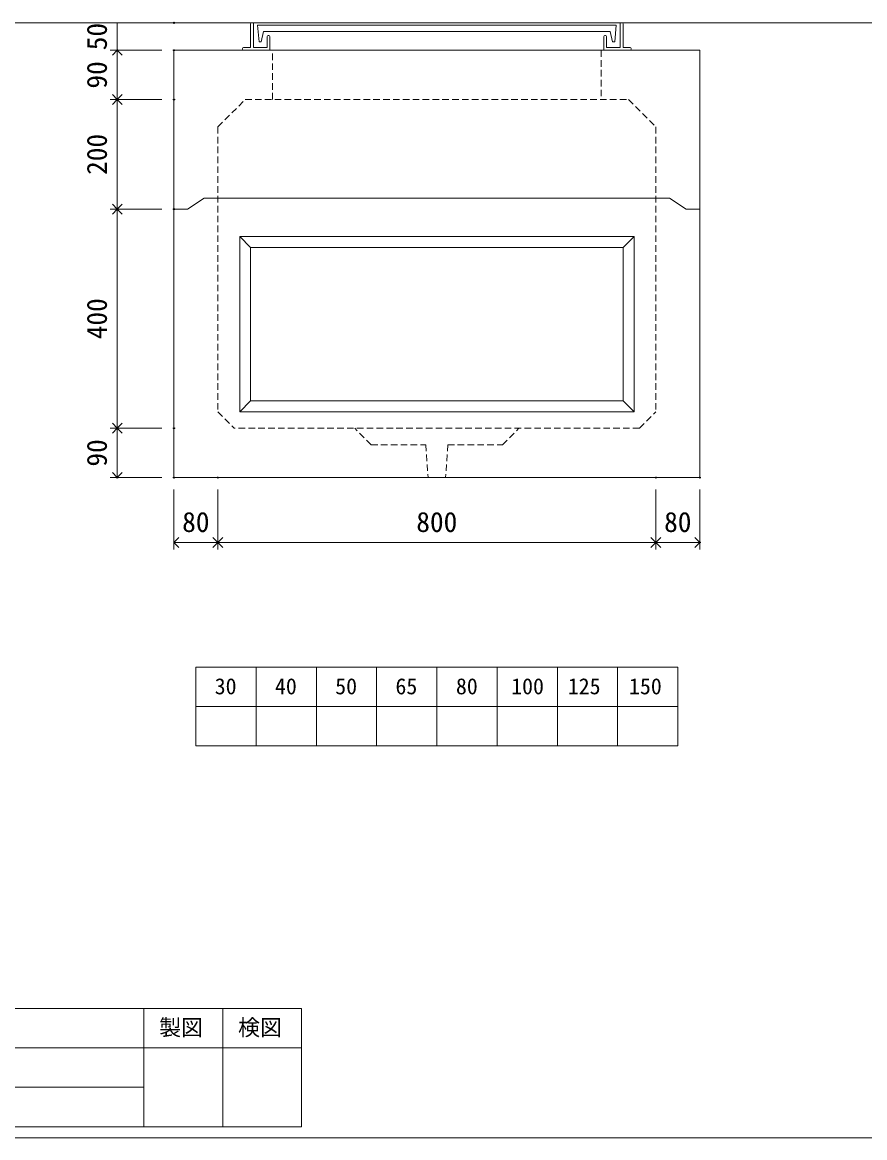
# Model space of a CAD drawing. Units: millimetres, scale not verified. Extents: x -4890 to 18490, y -2326 to 2326.
# Drawn here: x 308 to 1846, y -1949 to 87 of the extents above; entities that cross this region are included whole.
import ezdxf
from ezdxf.enums import TextEntityAlignment as Align

# ---------------------------------------------------------------- set-up
doc = ezdxf.new("R2010")
doc.units = ezdxf.units.MM
doc.header["$LTSCALE"] = 10
doc.header["$PDMODE"] = 32
doc.header["$PDSIZE"] = 2
doc.linetypes.add('DASHED1', pattern=[1.8, 1.2, -0.6])
doc.layers.add('0-1_Defpoints', color=7, linetype='Continuous')
for name, color, linetype, lineweight in [('0-2_waku', 7, 'Continuous', 18), ('0-3_gaikei', 7, 'Continuous', 18), ('0-4_kakure', 7, 'DASHED1', 5), ('0-5_sunpou', 7, 'Continuous', 5), ('0-9_uchigawa', 6, 'Continuous', 18), ('0-B_futa', 3, 'Continuous', 18), ('0-C_GL', 4, 'Continuous', 18), ('0-E_文字１', 7, 'Continuous', 18)]:
    doc.layers.add(name, color=color, linetype=linetype, lineweight=lineweight)
doc.styles.add('ＭＳ ゴシック', font='')
doc.styles.get('ＭＳ ゴシック').set_extended_font_data('MS Gothic')

# ---------------------------------------------------------------- blocks, each defined once
blk = doc.blocks.new('_Open90')
at = {"layer": '0-5_sunpou'}
blk.add_line((0, 0), (-1, 0), dxfattribs=at)
blk.add_lwpolyline([(-0.5, 0.5), (0, 0), (-0.5, -0.5)], dxfattribs=at)
blk = doc.blocks.new('D109')
at = {"layer": '0-1_Defpoints'}
for p in [(2032.32, 2214.36), (1928.83, 2124.36), (2032.32, 2124.36)]:
    blk.add_point(p, dxfattribs=at)
at = {"layer": '0-5_sunpou'}
for p, q in [((2010.32, 2214.36), (1915.83, 2214.36)), ((1928.83, 2196.36), (1928.83, 2142.36)), ((2010.32, 2124.36), (1915.83, 2124.36))]:
    blk.add_line(p, q, dxfattribs=at)
at = {"layer": '0-5_sunpou', "xscale": 18, "yscale": 18}
for p, rotation in [((1928.83, 2214.36), 90), ((1928.83, 2124.36), 270)]:
    blk.add_blockref('_Open90', p, dxfattribs=dict(at, rotation=rotation))
at = {"layer": '0-5_sunpou', "style": 'ＭＳ ゴシック'}
blk.add_text('90', height=36.66, rotation=90, dxfattribs=at).set_placement((1920.83, 2144.36), align=Align.BOTTOM_LEFT)
blk = doc.blocks.new('D110')
at = {"layer": '0-1_Defpoints'}
for p in [(2032.32, 2124.36), (1928.83, 1924.36), (2032.32, 1924.36)]:
    blk.add_point(p, dxfattribs=at)
at = {"layer": '0-5_sunpou'}
for p, q in [((2010.32, 2124.36), (1915.83, 2124.36)), ((1928.83, 2106.36), (1928.83, 1942.36)), ((2010.32, 1924.36), (1915.83, 1924.36))]:
    blk.add_line(p, q, dxfattribs=at)
at = {"layer": '0-5_sunpou', "xscale": 18, "yscale": 18}
for p, rotation in [((1928.83, 2124.36), 90), ((1928.83, 1924.36), 270)]:
    blk.add_blockref('_Open90', p, dxfattribs=dict(at, rotation=rotation))
at = {"layer": '0-5_sunpou', "style": 'ＭＳ ゴシック'}
blk.add_text('200', height=36.66, rotation=90, dxfattribs=at).set_placement((1920.83, 1986.86), align=Align.BOTTOM_LEFT)
blk = doc.blocks.new('D111')
at = {"layer": '0-1_Defpoints'}
for p in [(2032.32, 1924.36), (1928.83, 1524.36), (2032.32, 1524.36)]:
    blk.add_point(p, dxfattribs=at)
at = {"layer": '0-5_sunpou'}
for p, q in [((2010.32, 1924.36), (1915.83, 1924.36)), ((1928.83, 1906.36), (1928.83, 1542.36)), ((2010.32, 1524.36), (1915.83, 1524.36))]:
    blk.add_line(p, q, dxfattribs=at)
at = {"layer": '0-5_sunpou', "xscale": 18, "yscale": 18}
for p, rotation in [((1928.83, 1924.36), 90), ((1928.83, 1524.36), 270)]:
    blk.add_blockref('_Open90', p, dxfattribs=dict(at, rotation=rotation))
at = {"layer": '0-5_sunpou', "style": 'ＭＳ ゴシック'}
blk.add_text('400', height=36.66, rotation=90, dxfattribs=at).set_placement((1920.83, 1686.86), align=Align.BOTTOM_LEFT)
blk = doc.blocks.new('D112')
at = {"layer": '0-1_Defpoints'}
for p in [(2032.32, 1524.36), (1928.83, 1434.36), (2032.32, 1434.36)]:
    blk.add_point(p, dxfattribs=at)
at = {"layer": '0-5_sunpou'}
for p, q in [((2010.32, 1524.36), (1915.83, 1524.36)), ((1928.83, 1506.36), (1928.83, 1452.36)), ((2010.32, 1434.36), (1915.83, 1434.36))]:
    blk.add_line(p, q, dxfattribs=at)
at = {"layer": '0-5_sunpou', "xscale": 18, "yscale": 18}
for p, rotation in [((1928.83, 1524.36), 90), ((1928.83, 1434.36), 270)]:
    blk.add_blockref('_Open90', p, dxfattribs=dict(at, rotation=rotation))
at = {"layer": '0-5_sunpou', "style": 'ＭＳ ゴシック'}
blk.add_text('90', height=36.66, rotation=90, dxfattribs=at).set_placement((1920.83, 1454.36), align=Align.BOTTOM_LEFT)
blk = doc.blocks.new('D113')
at = {"layer": '0-1_Defpoints'}
for p in [(2032.32, 1434.36), (2112.32, 1434.36), (2112.32, 1315.97)]:
    blk.add_point(p, dxfattribs=at)
at = {"layer": '0-5_sunpou'}
for p, q in [((2032.32, 1412.36), (2032.32, 1302.97)), ((2112.32, 1412.36), (2112.32, 1302.97)), ((2050.32, 1315.97), (2094.32, 1315.97))]:
    blk.add_line(p, q, dxfattribs=at)
at = {"layer": '0-5_sunpou', "xscale": 18, "yscale": 18, "rotation": 180}
blk.add_blockref('_Open90', (2032.32, 1315.97), dxfattribs=at)
at = {"layer": '0-5_sunpou', "xscale": 18, "yscale": 18}
blk.add_blockref('_Open90', (2112.32, 1315.97), dxfattribs=at)
at = {"layer": '0-5_sunpou', "style": 'ＭＳ ゴシック'}
blk.add_text('80', height=36.66, dxfattribs=at).set_placement((2047.32, 1323.97), align=Align.BOTTOM_LEFT)
blk = doc.blocks.new('D114')
at = {"layer": '0-1_Defpoints'}
for p in [(2112.32, 1434.36), (2912.32, 1434.36), (2912.32, 1315.97)]:
    blk.add_point(p, dxfattribs=at)
at = {"layer": '0-5_sunpou'}
for p, q in [((2112.32, 1412.36), (2112.32, 1302.97)), ((2912.32, 1412.36), (2912.32, 1302.97)), ((2130.32, 1315.97), (2894.32, 1315.97))]:
    blk.add_line(p, q, dxfattribs=at)
at = {"layer": '0-5_sunpou', "xscale": 18, "yscale": 18, "rotation": 180}
blk.add_blockref('_Open90', (2112.32, 1315.97), dxfattribs=at)
at = {"layer": '0-5_sunpou', "xscale": 18, "yscale": 18}
blk.add_blockref('_Open90', (2912.32, 1315.97), dxfattribs=at)
at = {"layer": '0-5_sunpou', "style": 'ＭＳ ゴシック'}
blk.add_text('800', height=36.66, dxfattribs=at).set_placement((2474.82, 1323.97), align=Align.BOTTOM_LEFT)
blk = doc.blocks.new('D115')
at = {"layer": '0-1_Defpoints'}
for p in [(2912.32, 1434.36), (2992.32, 1434.36), (2992.32, 1315.97)]:
    blk.add_point(p, dxfattribs=at)
at = {"layer": '0-5_sunpou'}
for p, q in [((2912.32, 1412.36), (2912.32, 1302.97)), ((2992.32, 1412.36), (2992.32, 1302.97)), ((2930.32, 1315.97), (2974.32, 1315.97))]:
    blk.add_line(p, q, dxfattribs=at)
at = {"layer": '0-5_sunpou', "xscale": 18, "yscale": 18, "rotation": 180}
blk.add_blockref('_Open90', (2912.32, 1315.97), dxfattribs=at)
at = {"layer": '0-5_sunpou', "xscale": 18, "yscale": 18}
blk.add_blockref('_Open90', (2992.32, 1315.97), dxfattribs=at)
at = {"layer": '0-5_sunpou', "style": 'ＭＳ ゴシック'}
blk.add_text('80', height=36.66, dxfattribs=at).set_placement((2927.32, 1323.97), align=Align.BOTTOM_LEFT)
blk = doc.blocks.new('D116')
at = {"layer": '0-1_Defpoints'}
for p in [(2032.32, 2264.36), (1928.83, 2214.36), (2032.32, 2214.36)]:
    blk.add_point(p, dxfattribs=at)
at = {"layer": '0-5_sunpou'}
for p, q in [((2010.32, 2264.36), (1915.83, 2264.36)), ((1928.83, 2264.36), (1928.83, 2214.36)), ((2010.32, 2214.36), (1915.83, 2214.36))]:
    blk.add_line(p, q, dxfattribs=at)
at = {"layer": '0-5_sunpou', "style": 'ＭＳ ゴシック'}
blk.add_text('50', height=36.66, rotation=90, dxfattribs=at).set_placement((1920.83, 2214.36), align=Align.BOTTOM_LEFT)

msp = doc.modelspace()

# ---------------------------------------------------------------- linework, layer by layer
at = {"layer": '0-2_waku'}
for p, q in [((624.94, -1089.89), (624.94, -1233.89)), ((624.94, -1089.89), (624.94, -1233.89)), ((624.94, -1089.89), (624.94, -1233.89)), ((624.94, -1089.89), (624.94, -1233.89)), ((624.94, -1089.89), (1504.94, -1089.89)), ((734.94, -1089.89), (734.94, -1233.89)), ((844.94, -1089.89), (844.94, -1233.89)), ((844.94, -1089.89), (844.94, -1233.89)), ((954.94, -1089.89), (954.94, -1233.89)), ((1064.94, -1089.89), (1064.94, -1233.89)), ((1174.94, -1089.89), (1174.94, -1233.89)), ((1284.94, -1089.89), (1284.94, -1233.89)), ((1394.94, -1089.89), (1394.94, -1233.89)), ((1504.94, -1089.89), (1504.94, -1233.89)), ((624.94, -1161.89), (1504.94, -1161.89)), ((624.94, -1233.89), (1504.94, -1233.89)), ((-1210.06, -1712.89), (817.94, -1712.89)), ((529.94, -1712.89), (529.94, -1928.89)), ((529.94, -1712.89), (529.94, -1928.89)), ((673.94, -1712.89), (673.94, -1928.89)), ((817.94, -1712.89), (817.94, -1928.89)), ((-1210.06, -1784.89), (817.94, -1784.89)), ((-1210.06, -1856.89), (529.94, -1856.89)), ((-1210.06, -1928.89), (817.94, -1928.89)), ((-1230.06, -1948.89), (4889.94, -1948.89)), ((-1230.06, -1948.89), (4889.94, -1948.89))]:
    msp.add_line(p, q, dxfattribs=at)
at = {"layer": '0-3_gaikei'}
for p, q in [((584.94, 36.11), (1544.94, 36.11)), ((584.94, 36.11), (584.94, -743.89)), ((1544.94, 36.11), (1544.94, -743.89)), ((609.94, -253.89), (639.94, -233.89)), ((609.94, -253.89), (639.94, -233.89)), ((639.94, -233.89), (1489.94, -233.89)), ((1489.94, -233.89), (1519.94, -253.89)), ((1489.94, -233.89), (1519.94, -253.89)), ((609.94, -253.89), (584.94, -253.89)), ((609.94, -253.89), (584.94, -253.89)), ((1519.94, -253.89), (1544.94, -253.89)), ((1519.94, -253.89), (1544.94, -253.89)), ((1544.94, -743.89), (584.94, -743.89)), ((584.94, -743.89), (664.94, -743.89))]:
    msp.add_line(p, q, dxfattribs=at)
at = {"layer": '0-4_kakure'}
for p, q in [((764.94, -53.89), (764.94, 36.11)), ((1364.94, 36.11), (1364.94, -53.89)), ((664.94, -103.89), (714.94, -53.89)), ((714.94, -53.89), (1414.94, -53.89)), ((714.94, -53.89), (1414.94, -53.89)), ((714.94, -53.89), (1414.94, -53.89)), ((1414.94, -53.89), (1464.94, -103.89)), ((664.94, -103.89), (664.94, -623.89)), ((1464.94, -103.89), (1464.94, -623.89)), ((664.94, -623.89), (694.94, -653.89)), ((1434.94, -653.89), (1464.94, -623.89)), ((1434.94, -653.89), (694.94, -653.89)), ((944.94, -683.89), (914.94, -653.89)), ((944.94, -683.89), (914.94, -653.89)), ((1184.94, -683.89), (1214.94, -653.89)), ((1184.94, -683.89), (1214.94, -653.89)), ((944.94, -683.89), (1044.94, -683.89)), ((944.94, -683.89), (1044.94, -683.89)), ((1044.94, -683.89), (1048.94, -743.89)), ((1044.94, -683.89), (1048.94, -743.89)), ((1084.94, -683.89), (1080.94, -743.89)), ((1084.94, -683.89), (1080.94, -743.89)), ((1084.94, -683.89), (1184.94, -683.89)), ((1084.94, -683.89), (1184.94, -683.89))]:
    msp.add_line(p, q, dxfattribs=at)
at = {"layer": '0-9_uchigawa'}
for p, q in [((704.94, -303.89), (704.94, -603.89)), ((704.94, -303.89), (724.94, -323.89)), ((704.94, -303.89), (724.94, -323.89)), ((704.94, -303.89), (704.94, -603.89)), ((704.94, -303.89), (1424.94, -303.89)), ((704.94, -303.89), (704.94, -623.82)), ((704.94, -303.89), (724.94, -323.89)), ((1424.94, -303.89), (1404.94, -323.89)), ((1424.94, -303.89), (1404.94, -323.89)), ((1424.94, -303.89), (1424.94, -623.82)), ((724.94, -323.89), (724.94, -583.89)), ((724.94, -323.89), (724.94, -583.89)), ((724.94, -323.89), (724.94, -583.89)), ((724.94, -323.89), (724.94, -583.89)), ((724.94, -323.89), (724.94, -603.82)), ((1404.94, -603.82), (1404.94, -323.89)), ((704.94, -623.82), (724.94, -603.82)), ((724.94, -603.82), (1404.94, -603.82)), ((1424.94, -623.82), (1404.94, -603.82)), ((704.94, -623.82), (1424.94, -623.82)), ((724.94, -623.82), (1424.94, -623.82))]:
    msp.add_line(p, q, dxfattribs=at)
for points in [[(704.94, -303.89), (1424.94, -303.89), (1424.94, -603.89)], [(704.94, -303.89), (724.94, -323.89), (724.94, -583.89)], [(704.94, -303.89), (724.94, -323.89), (1404.94, -323.89)]]:
    msp.add_lwpolyline(points, dxfattribs=at)
at = {"layer": '0-B_futa'}
for p, q in [((724.94, 84.11), (724.94, 41.11)), ((726.94, 86.11), (729.94, 86.11)), ((729.94, 86.11), (729.94, 41.11)), ((737.75, 81.61), (1392.08, 81.61)), ((737.75, 81.61), (740.24, 51.61)), ((1392.08, 81.61), (1389.83, 51.61)), ((1399.94, 86.11), (1399.94, 41.11)), ((1399.94, 86.11), (1402.94, 86.11)), ((1404.94, 84.11), (1404.94, 41.11)), ((748.27, 70.61), (743.95, 51.61)), ((748.27, 70.61), (1381.61, 70.61)), ((754.94, 61.11), (754.94, 41.11)), ((756.94, 63.11), (757.94, 63.11)), ((759.94, 61.11), (759.94, 36.11)), ((1369.94, 61.11), (1369.94, 36.11)), ((1372.94, 63.11), (1371.94, 63.11)), ((1374.94, 61.11), (1374.94, 41.11)), ((1381.61, 70.61), (1385.93, 51.61)), ((711.94, 41.11), (724.94, 41.11)), ((729.94, 41.11), (754.94, 41.11)), ((740.24, 51.61), (743.95, 51.61)), ((1399.94, 41.11), (1374.94, 41.11)), ((1389.83, 51.61), (1385.93, 51.61)), ((1417.94, 41.11), (1404.94, 41.11)), ((709.94, 39.11), (709.94, 38.11)), ((759.94, 36.11), (711.94, 36.11)), ((1369.94, 36.11), (1417.94, 36.11)), ((1419.94, 39.11), (1419.94, 38.11))]:
    msp.add_line(p, q, dxfattribs=at)
for centre, start, end in [((726.94, 84.11), 90, 180), ((1402.94, 84.11), 0, 90), ((756.94, 61.11), 90, 180), ((757.94, 61.11), 0, 90), ((1371.94, 61.11), 90, 180), ((1372.94, 61.11), 0, 90), ((711.94, 39.11), 90, 180), ((1417.94, 39.11), 0, 90), ((711.94, 38.11), 180, 270), ((1417.94, 38.11), 270, 0)]:
    msp.add_arc(centre, 2, start, end, dxfattribs=at)
at = {"layer": '0-C_GL'}
msp.add_line((-1230.06, 86.11), (4889.94, 86.11), dxfattribs=at)

# ---------------------------------------------------------------- block references
at = {"layer": '0-5_sunpou'}
for name in ['D116', 'D109', 'D110', 'D111', 'D112', 'D113', 'D114', 'D115']:
    msp.add_blockref(name, (-1447.37, -2178.26), dxfattribs=at)

# ---------------------------------------------------------------- texts
at = {"layer": '0-E_文字１', "style": 'ＭＳ ゴシック'}
for s, p in [('30', (659.34, -1148.33)), ('40', (769.34, -1148.33)), ('50', (879.34, -1148.33)), ('65', (989.34, -1148.33)), ('80', (1099.75, -1148.33)), ('100', (1200.62, -1148.33)), ('125', (1304.01, -1148.33)), ('150', (1415.77, -1148.33)), ('製図', (558, -1771.14)), ('検図', (702, -1771.14))]:
    msp.add_text(s, height=29.33, dxfattribs=at).set_placement(p, align=Align.BOTTOM_LEFT)

doc.saveas('drawing.dxf')
